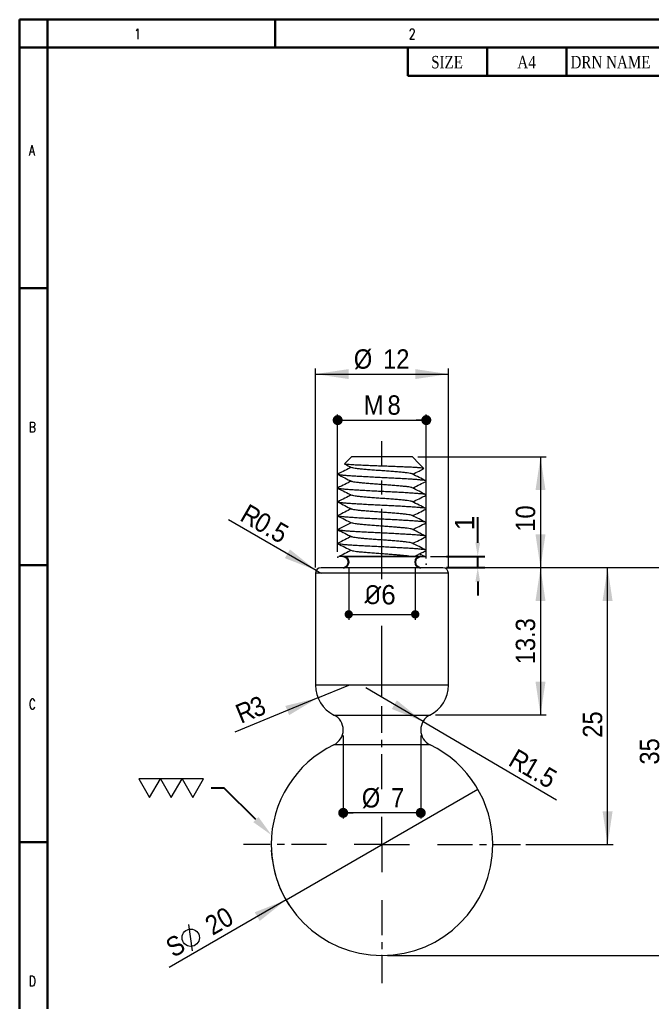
# Model space of a CAD drawing. Header units: millimetres. Extents: x 10 to 202, y 2 to 295.
# Drawn here: x 10 to 124.2, y 117.1 to 294.5 of the extents above; entities that cross this region are included whole.
import ezdxf
from ezdxf import colors
from ezdxf.entities.mleader import LeaderData, LeaderLine
from ezdxf.math import Vec2, Vec3

# ---------------------------------------------------------------- set-up
doc = ezdxf.new("R2010")
doc.units = ezdxf.units.MM
doc.header["$PDSIZE"] = -1
doc.linetypes.add('CENTER', pattern=[10.16, 6.35, -1.27, 1.27, -1.27])
doc.linetypes.add('CENTERX2', pattern=[20.32, 12.7, -2.54, 2.54, -2.54])
doc.layers.add('SLD-0', color=179, linetype='Continuous')
doc.layers.add('中心線2', color=1, linetype='CENTER', lineweight=15)
doc.layers.add('尺寸標柱線', color=3, linetype='Continuous', lineweight=15)
doc.styles.add('SLDTEXTSTYLE0', font='GOTHIC.TTF', dxfattribs={"width": 0.913})
doc.styles.add('SLDTEXTSTYLE12', font='times.ttf', dxfattribs={"width": 0.8})
doc.styles.add('SLDTEXTSTYLE14', font='txt_____.ttf', dxfattribs={"width": 0.75})
doc.styles.get("Standard").update_dxf_attribs({"font": 'GOTHIC.TTF'})
doc.dimstyles.new('ISO-25', dxfattribs={"dimtxt": 3.5, "dimasz": 2.5, "dimexe": 1.25, "dimexo": 0.625, "dimtad": 1, "dimlfac": 0.5, "dimtxsty": 'Standard', "dimcen": 2.5, "dimadec": 0, "dimazin": 0, "dimtfac": 1, "dimtmove": 0, "dimatfit": 3, "dimfxl": 0, "dimarcsym": 0})
doc.dimstyles.new('SLDDIMSTYLE0', dxfattribs={"dimtxt": 3.5, "dimasz": 1.8, "dimexe": 0, "dimexo": 0.0625, "dimgap": 0.875, "dimtad": 2, "dimdec": 1, "dimlfac": 0.5, "dimrnd": 1e-09, "dimzin": 12, "dimdsep": 46, "dimtxsty": 'SLDTEXTSTYLE0', "dimblk1": 'DOT', "dimblk2": 'DOT', "dimsah": 1, "dimcen": 0.09, "dimadec": 0, "dimazin": 0, "dimtfac": 1, "dimtdec": 1, "dimtofl": 0, "dimtmove": 0, "dimatfit": 3, "dimldrblk": 'DOT', "dimfxl": 0, "dimtolj": 1, "dimtzin": 12, "dimarcsym": 0})
doc.dimstyles.new('SLDDIMSTYLE1', dxfattribs={"dimtxt": 3.5, "dimasz": 6, "dimexe": 0, "dimexo": 0.0625, "dimgap": 0.875, "dimtad": 2, "dimlfac": 0.5, "dimrnd": 1e-09, "dimzin": 12, "dimdsep": 46, "dimtxsty": 'SLDTEXTSTYLE0', "dimsah": 1, "dimcen": 0.09, "dimadec": 0, "dimazin": 0, "dimtfac": 1, "dimtofl": 0, "dimtmove": 0, "dimatfit": 3, "dimfxl": 0, "dimtolj": 1, "dimtzin": 12, "dimarcsym": 0})
doc.dimstyles.new('SLDDIMSTYLE2', dxfattribs={"dimtxt": 3.5, "dimasz": 6, "dimexe": 0, "dimexo": 0.0625, "dimgap": 0.875, "dimtad": 2, "dimlfac": 0.5, "dimrnd": 1e-09, "dimzin": 12, "dimdsep": 46, "dimtxsty": 'SLDTEXTSTYLE0', "dimsah": 1, "dimcen": 0.09, "dimadec": 0, "dimazin": 0, "dimtfac": 1, "dimtmove": 0, "dimatfit": 3, "dimfxl": 0, "dimtolj": 1, "dimtzin": 12, "dimarcsym": 0})
doc.dimstyles.new('SLDDIMSTYLE3', dxfattribs={"dimtxt": 3.5, "dimasz": 6, "dimexe": 0, "dimexo": 0.0625, "dimgap": 0.875, "dimtad": 2, "dimdec": 1, "dimlfac": 0.5, "dimrnd": 1e-09, "dimzin": 12, "dimdsep": 46, "dimtxsty": 'SLDTEXTSTYLE0', "dimsah": 1, "dimcen": 0.09, "dimadec": 0, "dimazin": 0, "dimtfac": 1, "dimtdec": 1, "dimtofl": 0, "dimtmove": 0, "dimatfit": 3, "dimfxl": 0, "dimtolj": 1, "dimtzin": 12, "dimarcsym": 0})
doc.dimstyles.new('SLDDIMSTYLE4', dxfattribs={"dimtxt": 3.5, "dimasz": 6, "dimexe": 0, "dimexo": 0.0625, "dimgap": 0.875, "dimtad": 2, "dimlfac": 0.5, "dimrnd": 1e-09, "dimzin": 12, "dimdsep": 46, "dimtxsty": 'SLDTEXTSTYLE0', "dimsah": 1, "dimcen": 0.09, "dimadec": 0, "dimazin": 0, "dimtfac": 1, "dimtofl": 0, "dimtmove": 0, "dimatfit": 3, "dimfxl": 0, "dimtolj": 1, "dimtzin": 12, "dimarcsym": 0})
doc.dimstyles.new('SLDDIMSTYLE5', dxfattribs={"dimtxt": 3.5, "dimasz": 6, "dimexe": 0, "dimexo": 0.0625, "dimgap": 0.875, "dimtad": 2, "dimdec": 1, "dimlfac": 0.5, "dimrnd": 1e-09, "dimzin": 12, "dimdsep": 46, "dimtxsty": 'SLDTEXTSTYLE0', "dimsah": 1, "dimcen": 0.09, "dimadec": 0, "dimazin": 0, "dimtfac": 1, "dimtdec": 1, "dimtofl": 0, "dimtmove": 1, "dimatfit": 3, "dimfxl": 0, "dimtolj": 1, "dimtzin": 12, "dimarcsym": 0})
doc.dimstyles.new('SLDDIMSTYLE6', dxfattribs={"dimtxt": 3.5, "dimasz": 6, "dimexe": 0, "dimexo": 0.0625, "dimgap": 0.875, "dimtad": 2, "dimdec": 1, "dimlfac": 0.5, "dimrnd": 1e-09, "dimzin": 12, "dimdsep": 46, "dimtxsty": 'SLDTEXTSTYLE0', "dimsah": 1, "dimcen": 0.09, "dimadec": 0, "dimazin": 0, "dimtfac": 1, "dimtdec": 1, "dimtofl": 0, "dimtmove": 0, "dimatfit": 3, "dimfxl": 0, "dimtolj": 1, "dimtzin": 12, "dimarcsym": 0})
doc.dimstyles.new('SLDDIMSTYLE7', dxfattribs={"dimtxt": 3.5, "dimasz": 1.8, "dimexe": 0, "dimexo": 0.0625, "dimgap": 0.875, "dimtad": 2, "dimlfac": 0.5, "dimrnd": 1e-09, "dimzin": 12, "dimdsep": 46, "dimtxsty": 'SLDTEXTSTYLE0', "dimblk1": 'DOT', "dimblk2": 'DOT', "dimsah": 1, "dimcen": 0.09, "dimadec": 0, "dimazin": 0, "dimtfac": 1, "dimtofl": 0, "dimtmove": 0, "dimatfit": 3, "dimldrblk": 'DOT', "dimfxl": 0, "dimtolj": 1, "dimtzin": 12, "dimarcsym": 0})

# ---------------------------------------------------------------- blocks, each defined once
blk = doc.blocks.new('_DOT')
at = {"color": 0, "linetype": 'ByBlock', "lineweight": -2}
blk.add_line((-0.5, 0), (-1, 0), dxfattribs=at)
at = {"color": 0, "linetype": 'ByBlock', "const_width": 0.5}
blk.add_lwpolyline([(-0.25, 0, 1), (0.25, 0, 1)], format="xyb", close=True, dxfattribs=at)
blk = doc.blocks.new('*D4')
at = {"layer": '尺寸標柱線', "color": 5}
for p, q in [((67.41, 198.44), (67.41, 223.2)), ((67.41, 222.2), (83.41, 222.2)), ((83.41, 197.19), (83.41, 223.2))]:
    blk.add_line(p, q, dxfattribs=at)
at = {"layer": '尺寸標柱線', "color": 5, "xscale": 1.8, "yscale": 1.8, "rotation": 180.0000000000004}
blk.add_blockref('_DOT', (67.41, 222.2, 0.2), dxfattribs=at)
at = {"layer": '尺寸標柱線', "color": 5, "xscale": 1.8, "yscale": 1.8}
blk.add_blockref('_DOT', (83.41, 222.2, 0.2), dxfattribs=at)
at = {"layer": '尺寸標柱線', "color": 5, "char_height": 3.5, "attachment_point": 1, "style": 'SLDTEXTSTYLE0'}
for s, insert in [('M', (72.12, 226.67)), ('8', (76.41, 226.67))]:
    blk.add_mtext(s, dxfattribs=dict(at, insert=insert))
blk = doc.blocks.new('*D5')
at = {"layer": '尺寸標柱線', "color": 5}
for p, q in [((87.41, 195.56), (127.43, 195.56)), ((126.43, 125.56), (126.43, 195.56)), ((76.41, 125.56), (127.43, 125.56))]:
    blk.add_line(p, q, dxfattribs=at)
for points in [[(126.43, 195.56), (125.53, 189.56), (127.33, 189.56)], [(126.43, 125.56), (127.33, 131.56), (125.53, 131.56)]]:
    blk.add_solid(points, dxfattribs=at)
at = {"layer": '尺寸標柱線', "color": 5, "insert": (121.96, 160.01), "char_height": 3.5, "attachment_point": 1, "rotation": 90, "style": 'SLDTEXTSTYLE0'}
blk.add_mtext('35', dxfattribs=at)
blk = doc.blocks.new('SW_SYMBOL_MOD_SPHDIA')
at = {"layer": '尺寸標柱線', "color": 0}
blk.add_line((800, 0), (1200, 1000), dxfattribs=at)
blk.add_circle((1000, 500), 350, dxfattribs=at)
at = {"layer": '尺寸標柱線', "color": 0, "insert": (300, 525), "char_height": 783, "attachment_point": 5, "style": 'SLDTEXTSTYLE0'}
blk.add_mtext('S', dxfattribs=at)
blk = doc.blocks.new('*D6')
at = {"layer": '尺寸標柱線', "color": 5}
for q in [(92.73, 155.56), (36.99, 123.38)]:
    blk.add_line((58.09, 135.56), q, dxfattribs=at)
blk.add_arc((75.41, 145.56), 20, 182.8624, 212.8624, dxfattribs=at)
blk.add_solid([(58.09, 135.56), (52.44, 133.34), (53.34, 131.78)], dxfattribs=at)
at = {"layer": '尺寸標柱線', "color": 5, "xscale": 0.004470703125, "yscale": 0.004470703125, "zscale": 0.004470703125, "rotation": 29.99999999999999}
blk.add_blockref('SW_SYMBOL_MOD_SPHDIA', (38.13, 124.58), dxfattribs=at)
at = {"layer": '尺寸標柱線', "color": 5, "insert": (43.08, 132.11), "char_height": 3.5, "attachment_point": 1, "rotation": 30, "style": 'SLDTEXTSTYLE0'}
blk.add_mtext('20', dxfattribs=at)
blk = doc.blocks.new('*D8')
at = {"layer": '尺寸標柱線', "color": 5}
for p, q in [((81.91, 215.56), (105.03, 215.56)), ((104.03, 215.56), (104.03, 195.56)), ((87.41, 195.56), (105.03, 195.56))]:
    blk.add_line(p, q, dxfattribs=at)
for points in [[(104.03, 215.56), (103.13, 209.56), (104.93, 209.56)], [(104.03, 195.56), (104.93, 201.56), (103.13, 201.56)]]:
    blk.add_solid(points, dxfattribs=at)
at = {"layer": '尺寸標柱線', "color": 5, "insert": (99.56, 202.05), "char_height": 3.5, "attachment_point": 1, "rotation": 90, "style": 'SLDTEXTSTYLE0'}
blk.add_mtext('10', dxfattribs=at)
blk = doc.blocks.new('*D9')
at = {"layer": '尺寸標柱線', "color": 5}
for p, q in [((87.41, 195.56), (105.03, 195.56)), ((104.03, 195.56), (104.03, 168.96)), ((85.07, 168.96), (105.03, 168.96))]:
    blk.add_line(p, q, dxfattribs=at)
for points in [[(104.03, 195.56), (103.13, 189.56), (104.93, 189.56)], [(104.03, 168.96), (104.93, 174.96), (103.13, 174.96)]]:
    blk.add_solid(points, dxfattribs=at)
at = {"layer": '尺寸標柱線', "color": 5, "insert": (99.56, 178.12), "char_height": 3.5, "attachment_point": 1, "rotation": 90, "style": 'SLDTEXTSTYLE0'}
blk.add_mtext('13.3', dxfattribs=at)
blk = doc.blocks.new('*D10')
at = {"layer": '尺寸標柱線', "color": 5}
for p, q in [((87.41, 195.56), (117.14, 195.56)), ((116.14, 145.56), (116.14, 195.56)), ((101.41, 145.56), (117.14, 145.56))]:
    blk.add_line(p, q, dxfattribs=at)
for points in [[(116.14, 195.56), (115.24, 189.56), (117.04, 189.56)], [(116.14, 145.56), (117.04, 151.56), (115.24, 151.56)]]:
    blk.add_solid(points, dxfattribs=at)
at = {"layer": '尺寸標柱線', "color": 5, "insert": (111.67, 164.86), "char_height": 3.5, "attachment_point": 1, "rotation": 90, "style": 'SLDTEXTSTYLE0'}
blk.add_mtext('25', dxfattribs=at)
blk = doc.blocks.new('*D11')
at = {"layer": '尺寸標柱線', "color": 5}
for q in [(69.41, 174.33), (48.83, 165.87)]:
    blk.add_line((63.86, 172.05), q, dxfattribs=at)
blk.add_solid([(63.86, 172.05), (57.97, 170.6), (58.65, 168.93)], dxfattribs=at)
at = {"layer": '尺寸標柱線', "color": 5, "char_height": 3.5, "attachment_point": 1, "rotation": 22.3512, "style": 'SLDTEXTSTYLE0'}
for s, insert in [('3', (51.23, 171.66)), ('R', (48.61, 170.58))]:
    blk.add_mtext(s, dxfattribs=dict(at, insert=insert))
blk = doc.blocks.new('*D12')
at = {"layer": '尺寸標柱線', "color": 5}
for q in [(72.47, 173.85), (106.9, 153.66)]:
    blk.add_line((82.82, 167.78), q, dxfattribs=at)
blk.add_solid([(82.82, 167.78), (78.1, 171.6), (77.19, 170.04)], dxfattribs=at)
at = {"layer": '尺寸標柱線', "color": 5, "char_height": 3.5, "attachment_point": 1, "rotation": 329.6675, "style": 'SLDTEXTSTYLE0'}
for s, insert in [('R', (99.77, 163.01)), ('1.5', (102.21, 161.58))]:
    blk.add_mtext(s, dxfattribs=dict(at, insert=insert))
blk = doc.blocks.new('*D13')
at = {"layer": '尺寸標柱線', "color": 5}
for q in [(47.72, 204.19), (64.41, 194.56)]:
    blk.add_line((63.54, 195.06), q, dxfattribs=at)
blk.add_solid([(63.54, 195.06), (58.79, 198.84), (57.89, 197.28)], dxfattribs=at)
at = {"layer": '尺寸標柱線', "color": 5, "char_height": 3.5, "attachment_point": 1, "rotation": 330, "style": 'SLDTEXTSTYLE0'}
for s, insert in [('R', (51.3, 207.22)), ('0.5', (53.75, 205.8))]:
    blk.add_mtext(s, dxfattribs=dict(at, insert=insert))
blk = doc.blocks.new('*D14')
at = {"layer": '尺寸標柱線', "color": 5}
for p, q in [((63.41, 195.56), (63.41, 231.51)), ((87.41, 195.56), (87.41, 231.51)), ((63.41, 230.51), (87.41, 230.51))]:
    blk.add_line(p, q, dxfattribs=at)
for points in [[(63.41, 230.51), (69.41, 229.61), (69.41, 231.41)], [(87.41, 230.51), (81.41, 231.41), (81.41, 229.61)]]:
    blk.add_solid(points, dxfattribs=at)
at = {"layer": '尺寸標柱線', "color": 5, "char_height": 3.5, "attachment_point": 1, "style": 'SLDTEXTSTYLE0'}
for s, insert in [('%%c', (70.33, 234.98)), ('12', (75.61, 234.98))]:
    blk.add_mtext(s, dxfattribs=dict(at, insert=insert))
blk = doc.blocks.new('*D15')
at = {"layer": '尺寸標柱線', "color": 5}
for p, q in [((68.41, 165.27), (68.41, 150.29)), ((82.41, 165.27), (82.41, 150.29)), ((82.41, 151.29), (68.41, 151.29))]:
    blk.add_line(p, q, dxfattribs=at)
at = {"layer": '尺寸標柱線', "color": 5, "xscale": 1.8, "yscale": 1.8, "rotation": 180.0000000000004}
blk.add_blockref('_DOT', (68.41, 151.29, 0.2), dxfattribs=at)
at = {"layer": '尺寸標柱線', "color": 5, "xscale": 1.8, "yscale": 1.8}
blk.add_blockref('_DOT', (82.41, 151.29, 0.2), dxfattribs=at)
at = {"layer": '尺寸標柱線', "color": 5, "char_height": 3.5, "attachment_point": 1, "style": 'SLDTEXTSTYLE0'}
for s, insert in [('%%c', (71.78, 155.76)), ('7', (77.06, 155.76))]:
    blk.add_mtext(s, dxfattribs=dict(at, insert=insert))
blk = doc.blocks.new('SW_CENTERMARKSYMBOL_0')
at = {"layer": '中心線2', "color": 0}
for p, q in [((0, 10), (0, 25)), ((0, 0), (0, 5)), ((-10, 0), (-25, 0)), ((0, 0), (-5, 0)), ((0, 0), (0, -5)), ((0, 0), (5, 0)), ((10, 0), (25, 0)), ((0, -10), (0, -25))]:
    blk.add_line(p, q, dxfattribs=at)
blk = doc.blocks.new('*D19')
at = {"layer": 'Defpoints', "color": 0}
for p in [(86.41, 197.56), (92.7, 197.56), (86.41, 195.56)]:
    blk.add_point(p, dxfattribs=at)
at = {"layer": '尺寸標柱線', "color": 0, "lineweight": -2}
for p, q in [((92.7, 200.06), (92.7, 204.7)), ((87.03, 197.56), (93.95, 197.56)), ((92.7, 195.56), (92.7, 197.56)), ((87.03, 195.56), (93.95, 195.56)), ((92.7, 193.06), (92.7, 190.56))]:
    blk.add_line(p, q, dxfattribs=at)
at = {"layer": '尺寸標柱線', "color": 0}
for points in [[(92.28, 200.06), (93.12, 200.06), (92.7, 197.56)], [(92.28, 193.06), (93.12, 193.06), (92.7, 195.56)]]:
    blk.add_solid(points, dxfattribs=at)
at = {"layer": '尺寸標柱線', "color": 0, "insert": (90.32, 203.63), "char_height": 3.5, "attachment_point": 5, "rotation": 90}
blk.add_mtext('1', dxfattribs=at)

msp = doc.modelspace()

# ---------------------------------------------------------------- linework, layer by layer
at = {"color": 7, "linetype": 'Continuous', "lineweight": 15}
for p, q in [((69.907, 215.556), (68.668, 214.317)), ((75.407, 215.556), (69.907, 215.556)), ((80.907, 215.556), (75.407, 215.556)), ((81.322, 215.14), (80.907, 215.556)), ((80.907, 215.556), (82.145, 214.317)), ((82.979, 213.484), (82.145, 214.317)), ((82.407, 197.556), (67.619, 197.556)), ((68.407, 197.556), (83.195, 197.556)), ((86.407, 195.556), (64.407, 195.556)), ((63.407, 194.556), (63.407, 174.33)), ((87.407, 174.33), (87.407, 194.556))]:
    msp.add_line(p, q, dxfattribs=at)
at = {"color": 8, "linetype": 'Continuous', "lineweight": 15}
for p, q in [((87.407, 194.556), (63.407, 194.556)), ((87.407, 174.33), (63.407, 174.33)), ((66.74, 168.956), (84.073, 168.956)), ((84.102, 163.567), (66.711, 163.567))]:
    msp.add_line(p, q, dxfattribs=at)
for centre, start, end in [((68.407, 196.556), 270, 90), ((82.407, 196.556), 90, 270)]:
    msp.add_arc(centre, 1, start, end)
at = {"color": 7, "linetype": 'Continuous', "lineweight": 15}
for centre, radius, start, end in [((64.407, 194.556), 1, 90, 180), ((86.407, 194.556), 1, 360, 90), ((69.407, 174.33), 6, 180, 243.6122), ((81.407, 174.33), 6, 296.3878, 0), ((65.407, 166.268), 3, 295.77146, 63.6122), ((85.407, 166.268), 3, 116.3878, 244.22854), ((75.407, 145.556), 20, 115.77146, 180), ((75.407, 145.556), 20, 0, 64.22854), ((75.407, 145.556), 20, 180, 0)]:
    msp.add_arc(centre, radius, start, end, dxfattribs=at)
for points, knots in [([(69.853, 213.681), (69.47, 213.487), (68.667, 213.083), (67.864, 212.679), (67.444, 212.468)], [0, 0, 0, 0, 0.47776466, 1, 1, 1, 1]), ([(82.967, 213.473), (82.954, 213.483), (82.923, 213.508), (82.615, 213.55), (82.103, 213.597), (81.391, 213.643), (80.527, 213.686), (79.509, 213.731), (78.395, 213.777), (77.201, 213.824), (75.986, 213.869), (74.75, 213.912), (73.56, 213.958), (72.431, 214.004), (71.415, 214.05), (70.514, 214.095), (69.774, 214.138), (69.201, 214.185), (68.829, 214.231), (68.644, 214.272), (68.669, 214.296), (68.68, 214.306)], [0, 0, 0, 0, 0.0425096, 0.0986874, 0.1565559, 0.2117533, 0.2685522, 0.3236564, 0.3804505, 0.4341125, 0.4893307, 0.5429957, 0.5982893, 0.6507744, 0.7048038, 0.7569304, 0.8106, 0.8620146, 0.9149718, 0.965563, 1, 1, 1, 1]), ([(68.676, 214.274), (68.686, 214.269), (69.115, 214.054), (69.543, 213.837), (69.962, 213.626)], [0, 0, 0, 0, 0.0224604, 1, 1, 1, 1]), ([(80.831, 212.486), (80.824, 212.493), (80.787, 212.525), (80.511, 212.587), (80.01, 212.668), (79.32, 212.743), (78.485, 212.819), (77.525, 212.9), (76.483, 212.98), (75.407, 213.056), (74.33, 213.131), (73.288, 213.212), (72.328, 213.293), (71.494, 213.368), (70.804, 213.444), (70.302, 213.524), (70.026, 213.586), (69.99, 213.619), (69.982, 213.626)], [0, 0, 0, 0, 0.018399, 0.0877683, 0.1571375, 0.2251598, 0.2931823, 0.3625515, 0.4319208, 0.4999431, 0.5679655, 0.6373348, 0.706704, 0.7747264, 0.8427488, 0.912118, 0.9814873, 1, 1, 1, 1]), ([(80.96, 212.431), (81.344, 212.624), (82.01, 212.96), (82.676, 213.295), (82.958, 213.437)], [0, 0, 0, 0, 0.5767699, 1, 1, 1, 1]), ([(67.444, 212.394), (67.863, 212.183), (68.701, 211.762), (69.539, 211.34), (69.957, 211.129)], [0, 0, 0, 0, 0.5003918, 1, 1, 1, 1]), ([(69.853, 211.181), (69.471, 210.988), (68.668, 210.583), (67.865, 210.179), (67.444, 209.968)], [0, 0, 0, 0, 0.4767145, 1, 1, 1, 1]), ([(83.347, 211.218), (83.338, 211.226), (83.304, 211.254), (83.041, 211.305), (82.565, 211.369), (81.9, 211.433), (81.087, 211.493), (80.135, 211.553), (79.059, 211.617), (77.884, 211.682), (76.656, 211.746), (75.407, 211.806), (74.158, 211.866), (72.929, 211.93), (71.755, 211.994), (70.679, 212.058), (69.727, 212.118), (68.913, 212.178), (68.249, 212.242), (67.773, 212.307), (67.51, 212.358), (67.476, 212.386), (67.466, 212.393)], [0, 0, 0, 0, 0.0197912, 0.0733948, 0.1273379, 0.1809414, 0.2335517, 0.2861621, 0.3397656, 0.3937087, 0.4473123, 0.4999226, 0.5525329, 0.6061365, 0.6600795, 0.7136831, 0.7662934, 0.8189037, 0.8725073, 0.9264504, 0.9800539, 1, 1, 1, 1]), ([(83.37, 211.218), (82.949, 211.429), (82.11, 211.851), (81.271, 212.274), (80.851, 212.486)], [0, 0, 0, 0, 0.5005363, 1, 1, 1, 1]), ([(80.96, 209.931), (81.396, 210.151), (82.198, 210.555), (83.001, 210.959), (83.369, 211.143)], [0, 0, 0, 0, 0.5428308, 1, 1, 1, 1]), ([(67.444, 209.894), (67.865, 209.682), (68.704, 209.26), (69.544, 208.837), (69.963, 208.626)], [0, 0, 0, 0, 0.50054, 1, 1, 1, 1]), ([(83.346, 208.719), (83.337, 208.726), (83.303, 208.754), (83.041, 208.805), (82.565, 208.869), (81.9, 208.933), (81.087, 208.993), (80.135, 209.053), (79.059, 209.117), (77.884, 209.182), (76.656, 209.246), (75.407, 209.306), (74.158, 209.366), (72.929, 209.43), (71.755, 209.494), (70.679, 209.558), (69.727, 209.618), (68.913, 209.678), (68.249, 209.742), (67.773, 209.807), (67.51, 209.858), (67.476, 209.886), (67.467, 209.893)], [0, 0, 0, 0, 0.0195818, 0.0732136, 0.1271851, 0.1808168, 0.2334548, 0.2860928, 0.3397246, 0.3936961, 0.4473278, 0.4999658, 0.5526038, 0.6062356, 0.6602071, 0.7138388, 0.7664768, 0.8191148, 0.8727466, 0.9267181, 0.9803498, 1, 1, 1, 1]), ([(80.831, 209.986), (80.823, 209.993), (80.787, 210.025), (80.511, 210.087), (80.01, 210.168), (79.32, 210.243), (78.485, 210.319), (77.525, 210.4), (76.483, 210.48), (75.407, 210.556), (74.33, 210.631), (73.288, 210.712), (72.328, 210.793), (71.494, 210.868), (70.804, 210.944), (70.302, 211.024), (70.024, 211.087), (69.987, 211.121), (69.979, 211.128)], [0, 0, 0, 0, 0.0181671, 0.0873866, 0.1566061, 0.2244817, 0.2923573, 0.3615768, 0.4307963, 0.4986718, 0.5665474, 0.6357669, 0.7049864, 0.772862, 0.8407376, 0.9099571, 0.9791766, 1, 1, 1, 1]), ([(83.369, 208.718), (82.949, 208.929), (82.109, 209.351), (81.27, 209.775), (80.851, 209.986)], [0, 0, 0, 0, 0.5005335, 1, 1, 1, 1]), ([(69.853, 208.681), (69.471, 208.488), (68.668, 208.083), (67.865, 207.679), (67.445, 207.468)], [0, 0, 0, 0, 0.4766947, 1, 1, 1, 1]), ([(80.831, 207.486), (80.824, 207.493), (80.787, 207.525), (80.511, 207.587), (80.01, 207.668), (79.32, 207.743), (78.485, 207.819), (77.525, 207.9), (76.483, 207.98), (75.407, 208.056), (74.33, 208.131), (73.288, 208.212), (72.328, 208.293), (71.494, 208.368), (70.803, 208.444), (70.302, 208.524), (70.027, 208.586), (69.99, 208.619), (69.983, 208.625)], [0, 0, 0, 0, 0.0184158, 0.0878075, 0.1571991, 0.2252435, 0.2932878, 0.3626795, 0.4320711, 0.5001155, 0.5681598, 0.6375515, 0.7069431, 0.7749875, 0.8430318, 0.9124235, 0.9818152, 1, 1, 1, 1]), ([(80.96, 207.431), (81.346, 207.626), (82.152, 208.032), (82.958, 208.437), (83.378, 208.648)], [0, 0, 0, 0, 0.4788971, 1, 1, 1, 1]), ([(69.853, 206.181), (69.47, 205.988), (68.668, 205.583), (67.864, 205.179), (67.444, 204.968)], [0, 0, 0, 0, 0.4770182, 1, 1, 1, 1]), ([(67.445, 207.393), (67.865, 207.182), (68.705, 206.76), (69.544, 206.337), (69.963, 206.125)], [0, 0, 0, 0, 0.5005324, 1, 1, 1, 1]), ([(83.346, 206.219), (83.337, 206.226), (83.303, 206.254), (83.041, 206.305), (82.565, 206.369), (81.9, 206.433), (81.087, 206.493), (80.135, 206.553), (79.059, 206.617), (77.884, 206.682), (76.656, 206.746), (75.407, 206.806), (74.158, 206.866), (72.929, 206.93), (71.755, 206.994), (70.679, 207.058), (69.727, 207.118), (68.913, 207.178), (68.249, 207.242), (67.773, 207.307), (67.511, 207.358), (67.477, 207.385), (67.468, 207.393)], [0, 0, 0, 0, 0.0194931, 0.0731468, 0.1271403, 0.180794, 0.2334535, 0.286113, 0.3397667, 0.3937602, 0.4474139, 0.5000734, 0.5527329, 0.6063866, 0.6603801, 0.7140338, 0.7666933, 0.8193528, 0.8730065, 0.927, 0.9806537, 1, 1, 1, 1]), ([(80.832, 204.986), (80.824, 204.993), (80.788, 205.025), (80.511, 205.087), (80.01, 205.168), (79.32, 205.243), (78.485, 205.319), (77.525, 205.4), (76.483, 205.48), (75.407, 205.556), (74.33, 205.631), (73.288, 205.712), (72.328, 205.793), (71.494, 205.868), (70.803, 205.944), (70.302, 206.024), (70.027, 206.086), (69.991, 206.118), (69.983, 206.125)], [0, 0, 0, 0, 0.018864, 0.0882383, 0.1576125, 0.2256398, 0.2936671, 0.3630413, 0.4324156, 0.5004428, 0.5684701, 0.6378444, 0.7072186, 0.7752459, 0.8432732, 0.9126474, 0.9820217, 1, 1, 1, 1]), ([(83.369, 206.218), (82.949, 206.429), (82.109, 206.851), (81.27, 207.274), (80.851, 207.486)], [0, 0, 0, 0, 0.5005132, 1, 1, 1, 1]), ([(80.96, 204.931), (81.343, 205.124), (82.146, 205.529), (82.949, 205.933), (83.369, 206.144)], [0, 0, 0, 0, 0.4771052, 1, 1, 1, 1]), ([(67.444, 204.894), (67.864, 204.683), (68.704, 204.261), (69.543, 203.838), (69.962, 203.626)], [0, 0, 0, 0, 0.5005278, 1, 1, 1, 1]), ([(83.346, 203.719), (83.337, 203.726), (83.303, 203.754), (83.041, 203.805), (82.565, 203.869), (81.9, 203.933), (81.087, 203.993), (80.135, 204.053), (79.059, 204.117), (77.884, 204.182), (76.656, 204.246), (75.407, 204.306), (74.158, 204.366), (72.929, 204.43), (71.755, 204.494), (70.679, 204.558), (69.727, 204.618), (68.913, 204.678), (68.249, 204.742), (67.773, 204.807), (67.51, 204.858), (67.476, 204.886), (67.466, 204.893)], [0, 0, 0, 0, 0.019549, 0.0731671, 0.1271247, 0.1807427, 0.2333672, 0.2859917, 0.3396097, 0.3935674, 0.4471854, 0.4998099, 0.5524344, 0.6060524, 0.6600101, 0.7136281, 0.7662526, 0.8188771, 0.8724951, 0.9264527, 0.9800708, 1, 1, 1, 1]), ([(83.369, 203.718), (82.949, 203.929), (82.11, 204.351), (81.271, 204.774), (80.852, 204.985)], [0, 0, 0, 0, 0.5004893, 1, 1, 1, 1]), ([(69.853, 203.681), (69.522, 203.514), (68.72, 203.109), (67.917, 202.706), (67.445, 202.468)], [0, 0, 0, 0, 0.4123298, 1, 1, 1, 1]), ([(67.445, 202.393), (67.865, 202.182), (68.705, 201.76), (69.543, 201.337), (69.962, 201.126)], [0, 0, 0, 0, 0.500521, 1, 1, 1, 1]), ([(83.346, 201.219), (83.337, 201.226), (83.303, 201.254), (83.041, 201.305), (82.565, 201.369), (81.9, 201.433), (81.087, 201.493), (80.135, 201.553), (79.059, 201.617), (77.884, 201.682), (76.656, 201.746), (75.407, 201.806), (74.158, 201.866), (72.929, 201.93), (71.755, 201.994), (70.679, 202.058), (69.727, 202.118), (68.913, 202.178), (68.249, 202.242), (67.773, 202.307), (67.511, 202.358), (67.476, 202.386), (67.467, 202.393)], [0, 0, 0, 0, 0.0194626, 0.0731098, 0.1270967, 0.1807439, 0.2333971, 0.2860502, 0.3396974, 0.3936844, 0.4473316, 0.4999847, 0.5526379, 0.6062851, 0.660272, 0.7139192, 0.7665724, 0.8192255, 0.8728727, 0.9268596, 0.9805068, 1, 1, 1, 1]), ([(80.831, 202.486), (80.824, 202.493), (80.787, 202.525), (80.511, 202.587), (80.01, 202.668), (79.32, 202.743), (78.485, 202.819), (77.525, 202.9), (76.483, 202.98), (75.407, 203.056), (74.33, 203.131), (73.288, 203.212), (72.328, 203.293), (71.494, 203.368), (70.804, 203.444), (70.302, 203.524), (70.026, 203.586), (69.99, 203.619), (69.982, 203.626)], [0, 0, 0, 0, 0.0184906, 0.0878432, 0.1571957, 0.2252017, 0.2932077, 0.3625603, 0.4319129, 0.4999189, 0.5679249, 0.6372774, 0.70663, 0.774636, 0.842642, 0.9119945, 0.9813471, 1, 1, 1, 1]), ([(83.369, 201.218), (83.002, 201.403), (82.162, 201.825), (81.323, 202.248), (80.852, 202.486)], [0, 0, 0, 0, 0.4374501, 1, 1, 1, 1]), ([(80.96, 202.431), (81.345, 202.625), (82.149, 203.03), (82.954, 203.435), (83.373, 203.646)], [0, 0, 0, 0, 0.4785238, 1, 1, 1, 1]), ([(69.853, 201.181), (69.471, 200.988), (68.668, 200.583), (67.865, 200.179), (67.445, 199.968)], [0, 0, 0, 0, 0.4766996, 1, 1, 1, 1]), ([(80.831, 199.987), (80.823, 199.993), (80.787, 200.026), (80.511, 200.087), (80.01, 200.168), (79.32, 200.243), (78.485, 200.319), (77.525, 200.4), (76.483, 200.48), (75.407, 200.556), (74.33, 200.631), (73.288, 200.712), (72.328, 200.793), (71.494, 200.868), (70.803, 200.944), (70.302, 201.024), (70.026, 201.086), (69.99, 201.119), (69.983, 201.125)], [0, 0, 0, 0, 0.0180087, 0.0874202, 0.1568317, 0.2248955, 0.2929593, 0.3623708, 0.4317823, 0.4998461, 0.5679099, 0.6373214, 0.7067328, 0.7747966, 0.8428604, 0.9122719, 0.9816834, 1, 1, 1, 1]), ([(80.96, 199.931), (81.343, 200.124), (82.146, 200.529), (82.949, 200.932), (83.369, 201.143)], [0, 0, 0, 0, 0.4766435, 1, 1, 1, 1]), ([(67.435, 199.898), (67.855, 199.687), (68.695, 199.265), (69.534, 198.842), (69.953, 198.63)], [0, 0, 0, 0, 0.5005409, 1, 1, 1, 1]), ([(83.346, 198.719), (83.337, 198.726), (83.303, 198.754), (83.041, 198.805), (82.565, 198.869), (81.9, 198.933), (81.087, 198.993), (80.135, 199.053), (79.059, 199.117), (77.884, 199.182), (76.656, 199.246), (75.407, 199.306), (74.158, 199.366), (72.929, 199.43), (71.755, 199.494), (70.679, 199.558), (69.727, 199.618), (68.913, 199.678), (68.249, 199.742), (67.772, 199.807), (67.504, 199.86), (67.47, 199.889), (67.459, 199.898)], [0, 0, 0, 0, 0.0192962, 0.0727132, 0.1264685, 0.1798855, 0.2323128, 0.28474, 0.338157, 0.3919123, 0.4453293, 0.4977565, 0.5501837, 0.6036008, 0.6573561, 0.7107731, 0.7632003, 0.8156275, 0.8690445, 0.9227998, 0.9762168, 1, 1, 1, 1]), ([(83.369, 198.718), (82.948, 198.93), (82.109, 199.351), (81.27, 199.775), (80.85, 199.986)], [0, 0, 0, 0, 0.5005337, 1, 1, 1, 1]), ([(69.853, 198.681), (69.471, 198.488), (68.726, 198.112), (67.981, 197.738), (67.619, 197.556)], [0, 0, 0, 0, 0.47663058, 0.92782195, 0.92782195, 0.92782195, 0.92782195]), ([(80.642, 197.556), (80.596, 197.566), (80.408, 197.604), (80.01, 197.668), (79.32, 197.743), (78.485, 197.819), (77.525, 197.9), (76.483, 197.98), (75.407, 198.056), (74.33, 198.131), (73.288, 198.212), (72.328, 198.293), (71.494, 198.368), (70.804, 198.444), (70.301, 198.524), (70.022, 198.588), (69.985, 198.622), (69.976, 198.63)], [0.06160581, 0.06160581, 0.06160581, 0.06160581, 0.08812159, 0.15715942, 0.2248568, 0.29255421, 0.36159206, 0.43062992, 0.49832729, 0.56602469, 0.63506254, 0.7041004, 0.77179778, 0.83949517, 0.90853302, 0.97757088, 1, 1, 1, 1]), ([(81.2, 197.556), (81.269, 197.591), (81.518, 197.72), (81.91, 197.923), (82.342, 198.139), (82.685, 198.307), (83.041, 198.481), (83.255, 198.587), (83.369, 198.643)], [0.11111442, 0.11111442, 0.11111442, 0.11111442, 0.20399227, 0.43934712, 0.56048817, 0.69041325, 0.83493421, 1, 1, 1, 1])]:
    msp.add_open_spline(points, degree=3, knots=knots, dxfattribs=at)
msp.add_open_spline([(82.188, 198.062), (82.524, 197.893), (82.859, 197.724), (83.195, 197.556)], degree=3, dxfattribs=at)
at = {"layer": 'SLD-0', "color": 7, "linetype": 'Continuous', "lineweight": 30}
for p, q in [((10, 294.5), (10, 2.5)), ((80.057, 284.347), (80.057, 289.5)), ((94.382, 289.5), (94.382, 284.347)), ((108.707, 289.5), (108.707, 284.347)), ((80.057, 284.347), (202.249, 284.347)), ((15, 246), (10, 246)), ((10, 196), (15, 196)), ((10, 146), (15, 146))]:
    msp.add_line(p, q, dxfattribs=at)
at = {"layer": 'SLD-0', "color": 7, "lineweight": 30}
for p, q in [((202.2, 294.5), (10, 294.5)), ((15, 289.5), (15, 294.5)), ((56.1, 289.5), (56.1, 294.5)), ((15, 289.5), (10, 289.5)), ((15, 289.5), (15, 2.5)), ((202.2, 289.5), (15, 289.5))]:
    msp.add_line(p, q, dxfattribs=at)
at = {"layer": '中心線2', "color": 1, "linetype": 'CENTERX2', "lineweight": 0}
for p, q in [((75.407, 193.503), (75.407, 218.387)), ((75.407, 172.33), (75.407, 185.775))]:
    msp.add_line(p, q, dxfattribs=at)
at = {"layer": '尺寸標柱線', "color": 5}
for p, q in [((84.195, 197.556), (90.202, 197.556)), ((69.407, 195.556), (69.407, 186.133)), ((81.407, 195.556), (81.407, 186.133)), ((69.407, 187.133), (81.407, 187.133))]:
    msp.add_line(p, q, dxfattribs=at)
at = {"layer": '尺寸標柱線', "color": 5, "const_width": 0.75}
for points in [[(69.032, 187.133, 1), (69.782, 187.133, 1)], [(81.032, 187.133, 1), (81.782, 187.133, 1)]]:
    msp.add_lwpolyline(points, format="xyb", close=True, dxfattribs=at)
at = {"layer": '尺寸標柱線', "color": 5}
for points in [[(33.47, 154.088), (35.418, 157.463), (31.521, 157.463)], [(37.367, 154.088), (39.315, 157.463), (35.418, 157.463)], [(41.264, 154.088), (43.212, 157.463), (39.315, 157.463)]]:
    msp.add_lwpolyline(points, close=True, dxfattribs=at)
at = {"layer": '尺寸標柱線', "color": 5, "lineweight": 0}
for p in [(67.412, 197.444), (83.405, 196.188), (75.407, 125.556)]:
    msp.add_point(p, dxfattribs=at)

# ---------------------------------------------------------------- block references
at = {"layer": '中心線2', "color": 1}
msp.add_blockref('SW_CENTERMARKSYMBOL_0', (75.407, 145.556), dxfattribs=at)

# ---------------------------------------------------------------- texts
at = {"layer": 'SLD-0', "color": 7, "attachment_point": 1}
for s, insert, char_height, style in [('1', (30.683, 292.852), 1.852, 'SLDTEXTSTYLE14'), ('2', (80.267, 292.852), 1.852, 'SLDTEXTSTYLE14'), ('SIZE', (84.292, 287.956), 2.25, 'SLDTEXTSTYLE12'), ('A4', (99.849, 287.956), 2.25, 'SLDTEXTSTYLE12'), ('DRN NAME', (109.447, 287.956), 2.25, 'SLDTEXTSTYLE12'), ('A', (11.667, 271.852), 1.852, 'SLDTEXTSTYLE14'), ('B', (11.667, 221.852), 1.852, 'SLDTEXTSTYLE14'), ('C', (11.667, 171.852), 1.852, 'SLDTEXTSTYLE14'), ('D', (11.667, 121.852), 1.852, 'SLDTEXTSTYLE14')]:
    msp.add_mtext(s, dxfattribs=dict(at, insert=insert, char_height=char_height, style=style))
at = {"layer": '尺寸標柱線', "color": 5, "insert": (75.069, 190.656), "char_height": 3.5, "attachment_point": 5}
msp.add_mtext('{\\fISOCPEUR|b0|i0|c0|p34;%%C}6', dxfattribs=at)

# ---------------------------------------------------------------- dimensions: what is measured, and where the dimension line sits
at = {"layer": '尺寸標柱線', "color": 5}
for base, p1, p2, text, dimstyle, picture, middle in [((87.407, 230.51), (63.407, 194.556), (87.407, 194.556), '%%c<>', 'SLDDIMSTYLE1', '*D14', (75.556, 230.51)), ((83.405, 222.199), (67.412, 197.444), (83.405, 196.188), 'M<>', 'SLDDIMSTYLE0', '*D4', (75.556, 222.199)), ((68.407, 151.29), (82.407, 166.268), (68.407, 166.268), '%%c<>', 'SLDDIMSTYLE7', '*D15', (75.709, 151.29))]:
    dim = msp.add_linear_dim(base=base, p1=p1, p2=p2, text=text, dimstyle=dimstyle, dxfattribs=at)
    dim.commit()
    dim.dimension.update_dxf_attribs({"geometry": picture, "text_midpoint": middle, "dimtype": 160})
for base, p1, p2, dimstyle, picture, middle in [((104.029, 195.556), (80.907, 215.556), (86.407, 195.556), 'SLDDIMSTYLE1', '*D8', (104.029, 204.635)), ((126.427, 195.556), (75.407, 125.556), (86.407, 195.556), 'SLDDIMSTYLE1', '*D5', (126.427, 162.594)), ((104.029, 168.956), (86.407, 195.556), (84.073, 168.956), 'SLDDIMSTYLE3', '*D9', (104.029, 182.647)), ((116.137, 195.556), (100.407, 145.556), (86.407, 195.556), 'SLDDIMSTYLE1', '*D10', (116.137, 167.443))]:
    dim = msp.add_linear_dim(base=base, p1=p1, p2=p2, angle=90, dimstyle=dimstyle, dxfattribs=at)
    dim.commit()
    dim.dimension.update_dxf_attribs({"geometry": picture, "text_midpoint": middle, "dimtype": 160})
for center, mpoint, dimstyle, picture, middle in [((64.407, 194.556), (63.541, 195.056), 'SLDDIMSTYLE6', '*D13', (52.874, 201.214)), ((69.407, 174.33), (63.858, 172.049), 'SLDDIMSTYLE4', '*D11', (52.608, 167.423)), ((85.407, 166.268), (82.817, 167.783), 'SLDDIMSTYLE5', '*D12', (101.71, 156.729))]:
    dim = msp.add_radius_dim(center=center, mpoint=mpoint, dimstyle=dimstyle, dxfattribs=at)
    dim.commit()
    dim.dimension.update_dxf_attribs({"geometry": picture, "text_midpoint": middle, "dimtype": 164})
dim = msp.add_aligned_dim(p1=(86.407, 195.556), p2=(86.407, 197.556), distance=-6.293, dimstyle='ISO-25', dxfattribs=at)
dim.commit()
dim.dimension.update_dxf_attribs({"geometry": '*D19', "text_midpoint": (90.325, 203.629)})
dim = msp.add_diameter_dim_2p(p1=(92.727, 155.556), p2=(58.086, 135.556), text='<MOD-SPHDIA>20', dimstyle='SLDDIMSTYLE2', override={"dimpost": '<>'}, dxfattribs=at)
dim.commit()
dim.dimension.update_dxf_attribs({"geometry": '*D6', "text_midpoint": (43.998, 127.422), "dimtype": 163})

# ---------------------------------------------------------------- leaders
ml = msp.add_multileader_mtext('Standard', dxfattribs=at)
ml.set_content('', color=5)
ml.set_leader_properties()
ml.build(insert=Vec2(0, 0))
ml.multileader.update_dxf_attribs({"text_right_attachment_type": 6, "dogleg_length": 0.36})
ctx = ml.context
ctx.base_point, ctx.plane_origin = Vec3(42.567, 157.764), Vec3(55.48, 147.26)
ctx.right_attachment, ctx.text_align_type = 6, 2
notes = []
notes.append((ctx, [(0, (1, 1, 0), (46.927, 155.764), (-1, 0), 0.36, [(0, [(55.48, 147.26)], 0, [])])]))
ctx.mtext.insert, ctx.mtext.alignment, ctx.mtext.flow_direction = Vec3(44.567, 159.764), 3, 5
for ctx, leaders in notes:
    for number, flags, end, landing, length, lines in leaders:
        leader = LeaderData()
        leader.index, (leader.has_last_leader_line, leader.has_dogleg_vector, leader.attachment_direction) = number, flags
        leader.last_leader_point, leader.dogleg_vector, leader.dogleg_length = Vec3(end), Vec3(landing), length
        for number, points, colour, breaks in lines:
            line = LeaderLine()
            line.index, line.vertices, line.color, line.breaks = number, Vec3.list(points), colors.encode_raw_color(colour), breaks
            leader.lines.append(line)
        ctx.leaders.append(leader)

doc.saveas('drawing.dxf')
